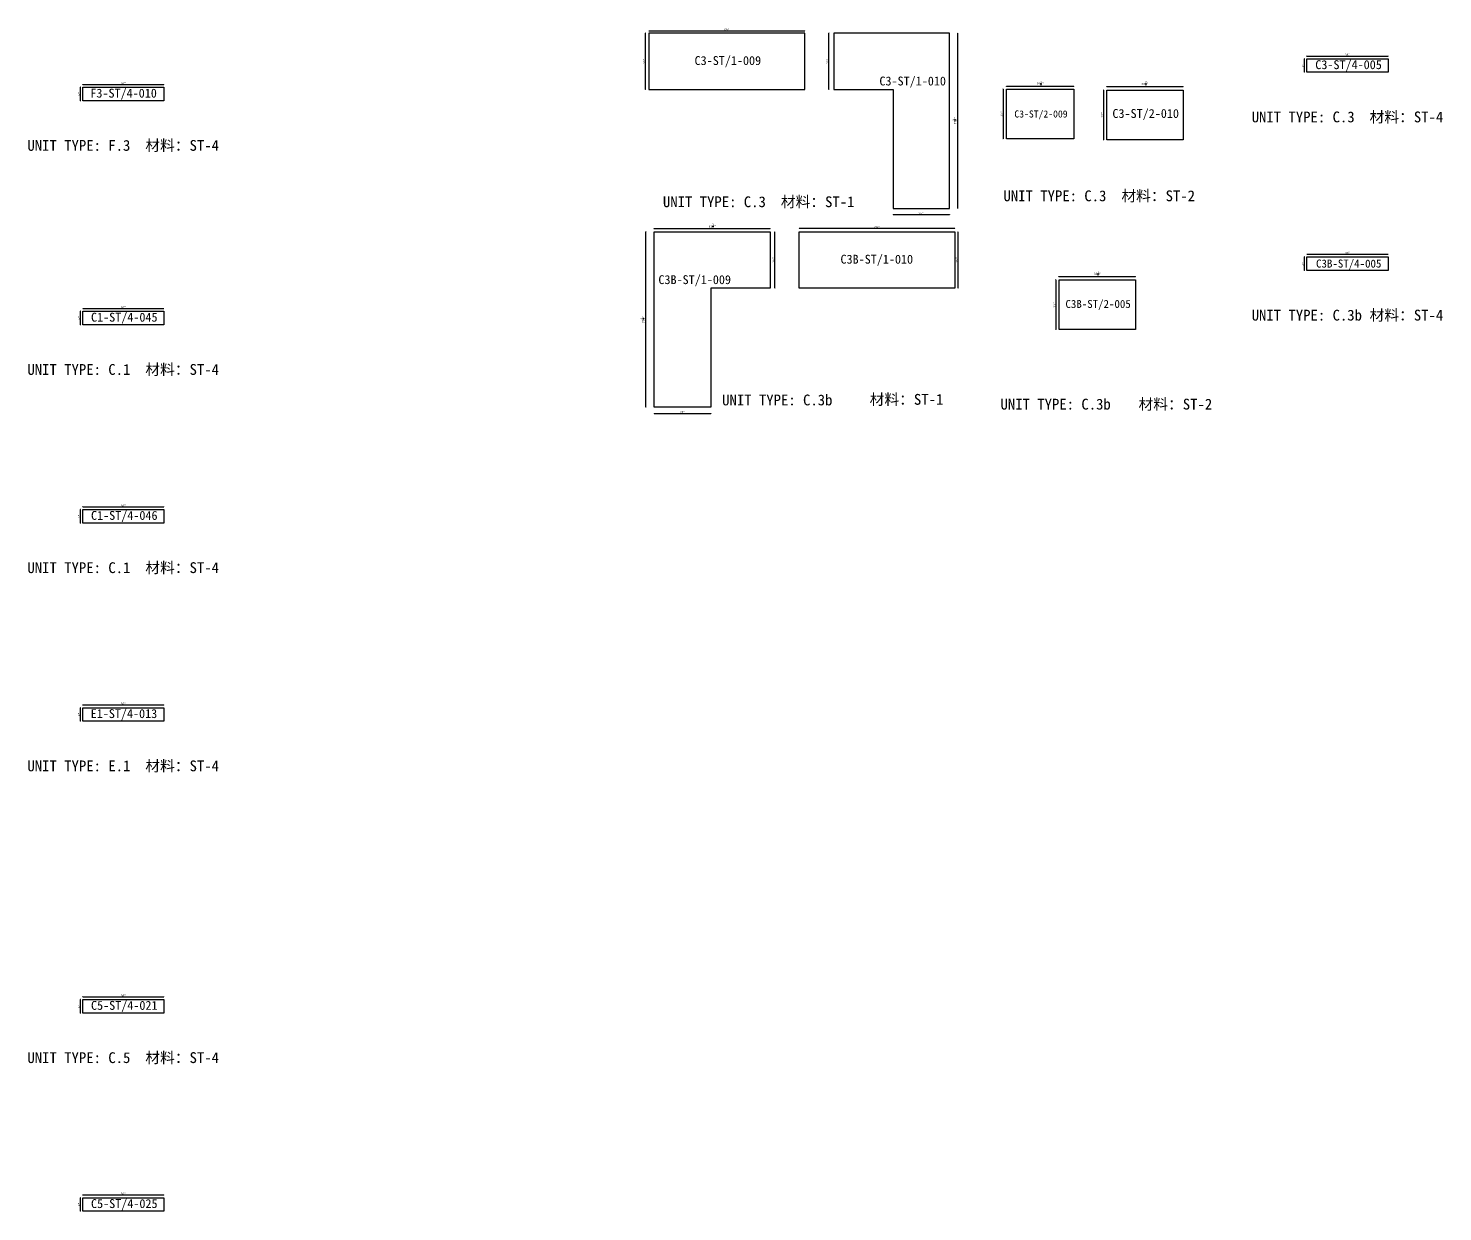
# Model space of a CAD drawing. Header units: millimetres. Extents: x -46962 to 137822, y -48342 to 2116.
# Drawn here: x -27617 to -11709, y -32927 to -19615 of the extents above; entities that cross this region are included whole.
import ezdxf
from ezdxf.enums import TextEntityAlignment as Align

# ---------------------------------------------------------------- set-up
doc = ezdxf.new("R2010")
doc.units = ezdxf.units.MM
doc.layers.add('COUNTERTOP_NUMBER', color=3, linetype='Continuous')
doc.layers.add('COUNTERTOPS', color=7, linetype='Continuous')
doc.styles.add('样式 1', font='')
doc.styles.get('样式 1').set_extended_font_data('NSimSun')
doc.dimstyles.new('副本 ISO-25', dxfattribs={"dimtxt": 25, "dimasz": 10, "dimexe": 1.5, "dimexo": 0.5, "dimtad": 1, "dimlfac": 0.03937, "dimlunit": 5, "dimtxsty": '样式 1', "dimblk": 'ARCHTICK', "dimcen": 2.5, "dimclrd": 256, "dimclrt": 1, "dimazin": 3, "dimtfac": 1, "dimtmove": 0, "dimatfit": 3, "dimfxlon": 1})

# ---------------------------------------------------------------- blocks, each defined once
blk = doc.blocks.new('_ArchTick')
at = {"color": 0, "linetype": 'ByBlock', "const_width": 0.15}
blk.add_lwpolyline([(-0.5, -0.5), (0.5, 0.5)], dxfattribs=at)
blk = doc.blocks.new('*D306')
at = {"color": 0, "lineweight": -2, "transparency": 16777216}
for p, q in [((-27005, -20248), (-27005, -20245)), ((-26091, -20248), (-26091, -20245))]:
    blk.add_line(p, q, dxfattribs=at)
at = {"lineweight": -2, "transparency": 16777216}
blk.add_line((-27005, -20247), (-26091, -20247), dxfattribs=at)
at = {"layer": 'Defpoints', "color": 0, "transparency": 16777216}
for p in [(-27005, -20278), (-26091, -20247), (-26091, -20278)]:
    blk.add_point(p, dxfattribs=at)
at = {"lineweight": -2, "transparency": 16777216, "xscale": 10, "yscale": 10, "zscale": 10, "rotation": 180}
blk.add_blockref('_ArchTick', (-27005, -20247), dxfattribs=at)
at = {"lineweight": -2, "transparency": 16777216, "xscale": 10, "yscale": 10, "zscale": 10}
blk.add_blockref('_ArchTick', (-26091, -20247), dxfattribs=at)
at = {"color": 1, "transparency": 16777216, "insert": (-26548, -20234), "char_height": 25, "attachment_point": 5, "style": '样式 1'}
blk.add_mtext('\\A1;36"', dxfattribs=at)
blk = doc.blocks.new('*D307')
at = {"color": 0, "lineweight": -2, "transparency": 16777216}
for p, q in [((-27030, -20278), (-27033, -20278)), ((-27030, -20430), (-27033, -20430))]:
    blk.add_line(p, q, dxfattribs=at)
at = {"lineweight": -2, "transparency": 16777216}
blk.add_line((-27031, -20430), (-27031, -20278), dxfattribs=at)
at = {"layer": 'Defpoints', "color": 0, "transparency": 16777216}
for p in [(-27031, -20278), (-27005, -20278), (-27005, -20430)]:
    blk.add_point(p, dxfattribs=at)
at = {"lineweight": -2, "transparency": 16777216, "xscale": 10, "yscale": 10, "zscale": 10}
for p, rotation in [((-27031, -20278), 90), ((-27031, -20430), 270)]:
    blk.add_blockref('_ArchTick', p, dxfattribs=dict(at, rotation=rotation))
at = {"color": 1, "transparency": 16777216, "insert": (-27044, -20354), "char_height": 25, "attachment_point": 5, "rotation": 90, "style": '样式 1'}
blk.add_mtext('\\A1;6"', dxfattribs=at)
blk = doc.blocks.new('*D316')
at = {"color": 0, "lineweight": -2, "transparency": 16777216}
for p, q in [((-27005, -22768), (-27005, -22766)), ((-26091, -22768), (-26091, -22766))]:
    blk.add_line(p, q, dxfattribs=at)
at = {"lineweight": -2, "transparency": 16777216}
blk.add_line((-27005, -22767), (-26091, -22767), dxfattribs=at)
at = {"layer": 'Defpoints', "color": 0, "transparency": 16777216}
for p in [(-27005, -22798), (-26091, -22767), (-26091, -22798)]:
    blk.add_point(p, dxfattribs=at)
at = {"lineweight": -2, "transparency": 16777216, "xscale": 10, "yscale": 10, "zscale": 10, "rotation": 180}
blk.add_blockref('_ArchTick', (-27005, -22767), dxfattribs=at)
at = {"lineweight": -2, "transparency": 16777216, "xscale": 10, "yscale": 10, "zscale": 10}
blk.add_blockref('_ArchTick', (-26091, -22767), dxfattribs=at)
at = {"color": 1, "transparency": 16777216, "insert": (-26548, -22754), "char_height": 25, "attachment_point": 5, "style": '样式 1'}
blk.add_mtext('\\A1;36"', dxfattribs=at)
blk = doc.blocks.new('*D317')
at = {"color": 0, "lineweight": -2, "transparency": 16777216}
for p, q in [((-27030, -22798), (-27033, -22798)), ((-27030, -22950), (-27033, -22950))]:
    blk.add_line(p, q, dxfattribs=at)
at = {"lineweight": -2, "transparency": 16777216}
blk.add_line((-27031, -22950), (-27031, -22798), dxfattribs=at)
at = {"layer": 'Defpoints', "color": 0, "transparency": 16777216}
for p in [(-27031, -22798), (-27005, -22798), (-27005, -22950)]:
    blk.add_point(p, dxfattribs=at)
at = {"lineweight": -2, "transparency": 16777216, "xscale": 10, "yscale": 10, "zscale": 10}
for p, rotation in [((-27031, -22798), 90), ((-27031, -22950), 270)]:
    blk.add_blockref('_ArchTick', p, dxfattribs=dict(at, rotation=rotation))
at = {"color": 1, "transparency": 16777216, "insert": (-27044, -22874), "char_height": 25, "attachment_point": 5, "rotation": 90, "style": '样式 1'}
blk.add_mtext('\\A1;6"', dxfattribs=at)
blk = doc.blocks.new('*D326')
at = {"color": 0, "lineweight": -2, "transparency": 16777216}
for p, q in [((-27005, -24998), (-27005, -24995)), ((-26091, -24998), (-26091, -24995))]:
    blk.add_line(p, q, dxfattribs=at)
at = {"lineweight": -2, "transparency": 16777216}
blk.add_line((-27005, -24997), (-26091, -24997), dxfattribs=at)
at = {"layer": 'Defpoints', "color": 0, "transparency": 16777216}
for p in [(-27005, -25028), (-26091, -24997), (-26091, -25028)]:
    blk.add_point(p, dxfattribs=at)
at = {"lineweight": -2, "transparency": 16777216, "xscale": 10, "yscale": 10, "zscale": 10, "rotation": 180}
blk.add_blockref('_ArchTick', (-27005, -24997), dxfattribs=at)
at = {"lineweight": -2, "transparency": 16777216, "xscale": 10, "yscale": 10, "zscale": 10}
blk.add_blockref('_ArchTick', (-26091, -24997), dxfattribs=at)
at = {"color": 1, "transparency": 16777216, "insert": (-26548, -24984), "char_height": 25, "attachment_point": 5, "style": '样式 1'}
blk.add_mtext('\\A1;36"', dxfattribs=at)
blk = doc.blocks.new('*D327')
at = {"color": 0, "lineweight": -2, "transparency": 16777216}
for p, q in [((-27030, -25028), (-27033, -25028)), ((-27030, -25180), (-27033, -25180))]:
    blk.add_line(p, q, dxfattribs=at)
at = {"lineweight": -2, "transparency": 16777216}
blk.add_line((-27031, -25180), (-27031, -25028), dxfattribs=at)
at = {"layer": 'Defpoints', "color": 0, "transparency": 16777216}
for p in [(-27031, -25028), (-27005, -25028), (-27005, -25180)]:
    blk.add_point(p, dxfattribs=at)
at = {"lineweight": -2, "transparency": 16777216, "xscale": 10, "yscale": 10, "zscale": 10}
for p, rotation in [((-27031, -25028), 90), ((-27031, -25180), 270)]:
    blk.add_blockref('_ArchTick', p, dxfattribs=dict(at, rotation=rotation))
at = {"color": 1, "transparency": 16777216, "insert": (-27044, -25104), "char_height": 25, "attachment_point": 5, "rotation": 90, "style": '样式 1'}
blk.add_mtext('\\A1;6"', dxfattribs=at)
blk = doc.blocks.new('*D336')
at = {"color": 0, "lineweight": -2, "transparency": 16777216}
for p, q in [((-27005, -27227), (-27005, -27225)), ((-26091, -27227), (-26091, -27225))]:
    blk.add_line(p, q, dxfattribs=at)
at = {"lineweight": -2, "transparency": 16777216}
blk.add_line((-27005, -27226), (-26091, -27226), dxfattribs=at)
at = {"layer": 'Defpoints', "color": 0, "transparency": 16777216}
for p in [(-27005, -27257), (-26091, -27226), (-26091, -27257)]:
    blk.add_point(p, dxfattribs=at)
at = {"lineweight": -2, "transparency": 16777216, "xscale": 10, "yscale": 10, "zscale": 10, "rotation": 180}
blk.add_blockref('_ArchTick', (-27005, -27226), dxfattribs=at)
at = {"lineweight": -2, "transparency": 16777216, "xscale": 10, "yscale": 10, "zscale": 10}
blk.add_blockref('_ArchTick', (-26091, -27226), dxfattribs=at)
at = {"color": 1, "transparency": 16777216, "insert": (-26548, -27213), "char_height": 25, "attachment_point": 5, "style": '样式 1'}
blk.add_mtext('\\A1;36"', dxfattribs=at)
blk = doc.blocks.new('*D337')
at = {"color": 0, "lineweight": -2, "transparency": 16777216}
for p, q in [((-27030, -27257), (-27033, -27257)), ((-27030, -27410), (-27033, -27410))]:
    blk.add_line(p, q, dxfattribs=at)
at = {"lineweight": -2, "transparency": 16777216}
blk.add_line((-27031, -27410), (-27031, -27257), dxfattribs=at)
at = {"layer": 'Defpoints', "color": 0, "transparency": 16777216}
for p in [(-27031, -27257), (-27005, -27257), (-27005, -27410)]:
    blk.add_point(p, dxfattribs=at)
at = {"lineweight": -2, "transparency": 16777216, "xscale": 10, "yscale": 10, "zscale": 10}
for p, rotation in [((-27031, -27257), 90), ((-27031, -27410), 270)]:
    blk.add_blockref('_ArchTick', p, dxfattribs=dict(at, rotation=rotation))
at = {"color": 1, "transparency": 16777216, "insert": (-27044, -27333), "char_height": 25, "attachment_point": 5, "rotation": 90, "style": '样式 1'}
blk.add_mtext('\\A1;6"', dxfattribs=at)
blk = doc.blocks.new('*D496')
at = {"color": 0, "lineweight": -2, "transparency": 16777216}
for p, q in [((-16615, -20268), (-16615, -20266)), ((-15859, -20268), (-15859, -20266))]:
    blk.add_line(p, q, dxfattribs=at)
at = {"lineweight": -2, "transparency": 16777216}
blk.add_line((-16615, -20267), (-15859, -20267), dxfattribs=at)
at = {"layer": 'Defpoints', "color": 0, "transparency": 16777216}
for p in [(-16615, -20300), (-15859, -20267), (-15859, -20300)]:
    blk.add_point(p, dxfattribs=at)
at = {"lineweight": -2, "transparency": 16777216, "xscale": 10, "yscale": 10, "zscale": 10, "rotation": 180}
blk.add_blockref('_ArchTick', (-16615, -20267), dxfattribs=at)
at = {"lineweight": -2, "transparency": 16777216, "xscale": 10, "yscale": 10, "zscale": 10}
blk.add_blockref('_ArchTick', (-15859, -20267), dxfattribs=at)
at = {"color": 1, "transparency": 16777216, "insert": (-16237, -20238), "char_height": 25, "attachment_point": 5, "style": '样式 1'}
blk.add_mtext('\\A1;29{\\H1x;\\S3/4;}"', dxfattribs=at)
blk = doc.blocks.new('*D497')
at = {"color": 0, "lineweight": -2, "transparency": 16777216}
for p, q in [((-16653, -20300), (-16656, -20300)), ((-16653, -20859), (-16656, -20859))]:
    blk.add_line(p, q, dxfattribs=at)
at = {"lineweight": -2, "transparency": 16777216}
blk.add_line((-16654, -20300), (-16654, -20859), dxfattribs=at)
at = {"layer": 'Defpoints', "color": 0, "transparency": 16777216}
for p in [(-16615, -20300), (-16654, -20859), (-16615, -20859)]:
    blk.add_point(p, dxfattribs=at)
at = {"lineweight": -2, "transparency": 16777216, "xscale": 10, "yscale": 10, "zscale": 10}
for p, rotation in [((-16654, -20300), 90), ((-16654, -20859), 270)]:
    blk.add_blockref('_ArchTick', p, dxfattribs=dict(at, rotation=rotation))
at = {"color": 1, "transparency": 16777216, "insert": (-16667, -20579), "char_height": 25, "attachment_point": 5, "rotation": 90, "style": '样式 1'}
blk.add_mtext('\\A1;22"', dxfattribs=at)
blk = doc.blocks.new('*D498')
at = {"color": 0, "lineweight": -2, "transparency": 16777216}
for p, q in [((-15487, -20272), (-15487, -20269)), ((-14627, -20272), (-14627, -20269))]:
    blk.add_line(p, q, dxfattribs=at)
at = {"lineweight": -2, "transparency": 16777216}
blk.add_line((-15487, -20271), (-14627, -20271), dxfattribs=at)
at = {"layer": 'Defpoints', "color": 0, "transparency": 16777216}
for p in [(-15487, -20310), (-14627, -20271), (-14627, -20310)]:
    blk.add_point(p, dxfattribs=at)
at = {"lineweight": -2, "transparency": 16777216, "xscale": 10, "yscale": 10, "zscale": 10, "rotation": 180}
blk.add_blockref('_ArchTick', (-15487, -20271), dxfattribs=at)
at = {"lineweight": -2, "transparency": 16777216, "xscale": 10, "yscale": 10, "zscale": 10}
blk.add_blockref('_ArchTick', (-14627, -20271), dxfattribs=at)
at = {"color": 1, "transparency": 16777216, "insert": (-15057, -20241), "char_height": 25, "attachment_point": 5, "style": '样式 1'}
blk.add_mtext('\\A1;33{\\H1x;\\S7/8;}"', dxfattribs=at)
blk = doc.blocks.new('*D499')
at = {"color": 0, "lineweight": -2, "transparency": 16777216}
for p, q in [((-15523, -20310), (-15526, -20310)), ((-15523, -20869), (-15526, -20869))]:
    blk.add_line(p, q, dxfattribs=at)
at = {"lineweight": -2, "transparency": 16777216}
blk.add_line((-15524, -20310), (-15524, -20869), dxfattribs=at)
at = {"layer": 'Defpoints', "color": 0, "transparency": 16777216}
for p in [(-15487, -20310), (-15524, -20869), (-15487, -20869)]:
    blk.add_point(p, dxfattribs=at)
at = {"lineweight": -2, "transparency": 16777216, "xscale": 10, "yscale": 10, "zscale": 10}
for p, rotation in [((-15524, -20310), 90), ((-15524, -20869), 270)]:
    blk.add_blockref('_ArchTick', p, dxfattribs=dict(at, rotation=rotation))
at = {"color": 1, "transparency": 16777216, "insert": (-15537, -20589), "char_height": 25, "attachment_point": 5, "rotation": 90, "style": '样式 1'}
blk.add_mtext('\\A1;22"', dxfattribs=at)
blk = doc.blocks.new('*D500')
at = {"color": 0, "lineweight": -2, "transparency": 16777216}
for p, q in [((-20673, -19669), (-20675, -19669)), ((-20673, -20304), (-20675, -20304))]:
    blk.add_line(p, q, dxfattribs=at)
at = {"lineweight": -2, "transparency": 16777216}
blk.add_line((-20674, -20304), (-20674, -19669), dxfattribs=at)
at = {"layer": 'Defpoints', "color": 0, "transparency": 16777216}
for p in [(-20674, -19669), (-20637, -19669), (-20637, -20304)]:
    blk.add_point(p, dxfattribs=at)
at = {"lineweight": -2, "transparency": 16777216, "xscale": 10, "yscale": 10, "zscale": 10}
for p, rotation in [((-20674, -19669), 90), ((-20674, -20304), 270)]:
    blk.add_blockref('_ArchTick', p, dxfattribs=dict(at, rotation=rotation))
at = {"color": 1, "transparency": 16777216, "insert": (-20687, -19986), "char_height": 25, "attachment_point": 5, "rotation": 90, "style": '样式 1'}
blk.add_mtext('\\A1;25"', dxfattribs=at)
blk = doc.blocks.new('*D501')
at = {"color": 0, "lineweight": -2, "transparency": 16777216}
for p, q in [((-18611, -19669), (-18613, -19669)), ((-18611, -20304), (-18613, -20304))]:
    blk.add_line(p, q, dxfattribs=at)
at = {"lineweight": -2, "transparency": 16777216}
blk.add_line((-18612, -20304), (-18612, -19669), dxfattribs=at)
at = {"layer": 'Defpoints', "color": 0, "transparency": 16777216}
for p in [(-18612, -19669), (-18558, -19669), (-18558, -20304)]:
    blk.add_point(p, dxfattribs=at)
at = {"lineweight": -2, "transparency": 16777216, "xscale": 10, "yscale": 10, "zscale": 10}
for p, rotation in [((-18612, -19669), 90), ((-18612, -20304), 270)]:
    blk.add_blockref('_ArchTick', p, dxfattribs=dict(at, rotation=rotation))
at = {"color": 1, "transparency": 16777216, "insert": (-18625, -19986), "char_height": 25, "attachment_point": 5, "rotation": 90, "style": '样式 1'}
blk.add_mtext('\\A1;25"', dxfattribs=at)
blk = doc.blocks.new('*D502')
at = {"color": 0, "lineweight": -2, "transparency": 16777216}
for p, q in [((-17891, -21711), (-17891, -21713)), ((-17256, -21711), (-17256, -21713))]:
    blk.add_line(p, q, dxfattribs=at)
at = {"lineweight": -2, "transparency": 16777216}
blk.add_line((-17256, -21712), (-17891, -21712), dxfattribs=at)
at = {"layer": 'Defpoints', "color": 0, "transparency": 16777216}
for p in [(-17891, -21643), (-17891, -21712), (-17256, -21643)]:
    blk.add_point(p, dxfattribs=at)
at = {"lineweight": -2, "transparency": 16777216, "xscale": 10, "yscale": 10, "zscale": 10, "rotation": 180}
blk.add_blockref('_ArchTick', (-17891, -21712), dxfattribs=at)
at = {"lineweight": -2, "transparency": 16777216, "xscale": 10, "yscale": 10, "zscale": 10}
blk.add_blockref('_ArchTick', (-17256, -21712), dxfattribs=at)
at = {"color": 1, "transparency": 16777216, "insert": (-17574, -21699), "char_height": 25, "attachment_point": 5, "style": '样式 1'}
blk.add_mtext('\\A1;25"', dxfattribs=at)
blk = doc.blocks.new('*D503')
at = {"color": 0, "lineweight": -2, "transparency": 16777216}
for p, q in [((-17164, -19669), (-17162, -19669)), ((-17164, -21643), (-17162, -21643))]:
    blk.add_line(p, q, dxfattribs=at)
at = {"lineweight": -2, "transparency": 16777216}
blk.add_line((-17163, -21643), (-17163, -19669), dxfattribs=at)
at = {"layer": 'Defpoints', "color": 0, "transparency": 16777216}
for p in [(-17256, -19669), (-17163, -19669), (-17256, -21643)]:
    blk.add_point(p, dxfattribs=at)
at = {"lineweight": -2, "transparency": 16777216, "xscale": 10, "yscale": 10, "zscale": 10}
for p, rotation in [((-17163, -19669), 90), ((-17163, -21643), 270)]:
    blk.add_blockref('_ArchTick', p, dxfattribs=dict(at, rotation=rotation))
at = {"color": 1, "transparency": 16777216, "insert": (-17192, -20656), "char_height": 25, "attachment_point": 5, "rotation": 90, "style": '样式 1'}
blk.add_mtext('\\A1;77{\\H1x;\\S3/4;}"', dxfattribs=at)
blk = doc.blocks.new('*D504')
at = {"color": 0, "lineweight": -2, "transparency": 16777216}
for p, q in [((-17160, -21903), (-17157, -21903)), ((-17160, -22538), (-17157, -22538))]:
    blk.add_line(p, q, dxfattribs=at)
at = {"lineweight": -2, "transparency": 16777216}
blk.add_line((-17159, -22538), (-17159, -21903), dxfattribs=at)
at = {"layer": 'Defpoints', "color": 0, "transparency": 16777216}
for p in [(-17196, -21903), (-17159, -21903), (-17196, -22538)]:
    blk.add_point(p, dxfattribs=at)
at = {"lineweight": -2, "transparency": 16777216, "xscale": 10, "yscale": 10, "zscale": 10}
for p, rotation in [((-17159, -21903), 90), ((-17159, -22538), 270)]:
    blk.add_blockref('_ArchTick', p, dxfattribs=dict(at, rotation=rotation))
at = {"color": 1, "transparency": 16777216, "insert": (-17172, -22221), "char_height": 25, "attachment_point": 5, "rotation": 90, "style": '样式 1'}
blk.add_mtext('\\A1;25"', dxfattribs=at)
blk = doc.blocks.new('*D505')
at = {"color": 0, "lineweight": -2, "transparency": 16777216}
for p, q in [((-18948, -21868), (-18948, -21865)), ((-17196, -21868), (-17196, -21865))]:
    blk.add_line(p, q, dxfattribs=at)
at = {"lineweight": -2, "transparency": 16777216}
blk.add_line((-17196, -21867), (-18948, -21867), dxfattribs=at)
at = {"layer": 'Defpoints', "color": 0, "transparency": 16777216}
for p in [(-18948, -21867), (-18948, -21903), (-17196, -21903)]:
    blk.add_point(p, dxfattribs=at)
at = {"lineweight": -2, "transparency": 16777216, "xscale": 10, "yscale": 10, "zscale": 10, "rotation": 180}
blk.add_blockref('_ArchTick', (-18948, -21867), dxfattribs=at)
at = {"lineweight": -2, "transparency": 16777216, "xscale": 10, "yscale": 10, "zscale": 10}
blk.add_blockref('_ArchTick', (-17196, -21867), dxfattribs=at)
at = {"color": 1, "transparency": 16777216, "insert": (-18072, -21854), "char_height": 25, "attachment_point": 5, "style": '样式 1'}
blk.add_mtext('\\A1;69"', dxfattribs=at)
blk = doc.blocks.new('*D506')
at = {"color": 0, "lineweight": -2, "transparency": 16777216}
for p, q in [((-20577, -21871), (-20577, -21868)), ((-19275, -21871), (-19275, -21868))]:
    blk.add_line(p, q, dxfattribs=at)
at = {"lineweight": -2, "transparency": 16777216}
blk.add_line((-19275, -21870), (-20577, -21870), dxfattribs=at)
at = {"layer": 'Defpoints', "color": 0, "transparency": 16777216}
for p in [(-20577, -21870), (-20577, -21903), (-19275, -21903)]:
    blk.add_point(p, dxfattribs=at)
at = {"lineweight": -2, "transparency": 16777216, "xscale": 10, "yscale": 10, "zscale": 10, "rotation": 180}
blk.add_blockref('_ArchTick', (-20577, -21870), dxfattribs=at)
at = {"lineweight": -2, "transparency": 16777216, "xscale": 10, "yscale": 10, "zscale": 10}
blk.add_blockref('_ArchTick', (-19275, -21870), dxfattribs=at)
at = {"color": 1, "transparency": 16777216, "insert": (-19926, -21841), "char_height": 25, "attachment_point": 5, "style": '样式 1'}
blk.add_mtext('\\A1;51{\\H1x;\\S1/4;}"', dxfattribs=at)
blk = doc.blocks.new('*D507')
at = {"color": 0, "lineweight": -2, "transparency": 16777216}
for p, q in [((-19222, -21903), (-19220, -21903)), ((-19222, -22538), (-19220, -22538))]:
    blk.add_line(p, q, dxfattribs=at)
at = {"lineweight": -2, "transparency": 16777216}
blk.add_line((-19221, -22538), (-19221, -21903), dxfattribs=at)
at = {"layer": 'Defpoints', "color": 0, "transparency": 16777216}
for p in [(-19275, -21903), (-19221, -21903), (-19275, -22538)]:
    blk.add_point(p, dxfattribs=at)
at = {"lineweight": -2, "transparency": 16777216, "xscale": 10, "yscale": 10, "zscale": 10}
for p, rotation in [((-19221, -21903), 90), ((-19221, -22538), 270)]:
    blk.add_blockref('_ArchTick', p, dxfattribs=dict(at, rotation=rotation))
at = {"color": 1, "transparency": 16777216, "insert": (-19234, -22221), "char_height": 25, "attachment_point": 5, "rotation": 90, "style": '样式 1'}
blk.add_mtext('\\A1;25"', dxfattribs=at)
blk = doc.blocks.new('*D508')
at = {"color": 0, "lineweight": -2, "transparency": 16777216}
for p, q in [((-20577, -23945), (-20577, -23948)), ((-19942, -23945), (-19942, -23948))]:
    blk.add_line(p, q, dxfattribs=at)
at = {"lineweight": -2, "transparency": 16777216}
blk.add_line((-20577, -23946), (-19942, -23946), dxfattribs=at)
at = {"layer": 'Defpoints', "color": 0, "transparency": 16777216}
for p in [(-20577, -23878), (-19942, -23878), (-19942, -23946)]:
    blk.add_point(p, dxfattribs=at)
at = {"lineweight": -2, "transparency": 16777216, "xscale": 10, "yscale": 10, "zscale": 10, "rotation": 180}
blk.add_blockref('_ArchTick', (-20577, -23946), dxfattribs=at)
at = {"lineweight": -2, "transparency": 16777216, "xscale": 10, "yscale": 10, "zscale": 10}
blk.add_blockref('_ArchTick', (-19942, -23946), dxfattribs=at)
at = {"color": 1, "transparency": 16777216, "insert": (-20259, -23933), "char_height": 25, "attachment_point": 5, "style": '样式 1'}
blk.add_mtext('\\A1;25"', dxfattribs=at)
blk = doc.blocks.new('*D509')
at = {"color": 0, "lineweight": -2, "transparency": 16777216}
for p, q in [((-20669, -21903), (-20671, -21903)), ((-20669, -23878), (-20671, -23878))]:
    blk.add_line(p, q, dxfattribs=at)
at = {"lineweight": -2, "transparency": 16777216}
blk.add_line((-20670, -23878), (-20670, -21903), dxfattribs=at)
at = {"layer": 'Defpoints', "color": 0, "transparency": 16777216}
for p in [(-20670, -21903), (-20577, -21903), (-20577, -23878)]:
    blk.add_point(p, dxfattribs=at)
at = {"lineweight": -2, "transparency": 16777216, "xscale": 10, "yscale": 10, "zscale": 10}
for p, rotation in [((-20670, -21903), 90), ((-20670, -23878), 270)]:
    blk.add_blockref('_ArchTick', p, dxfattribs=dict(at, rotation=rotation))
at = {"color": 1, "transparency": 16777216, "insert": (-20699, -22891), "char_height": 25, "attachment_point": 5, "rotation": 90, "style": '样式 1'}
blk.add_mtext('\\A1;77{\\H1x;\\S3/4;}"', dxfattribs=at)
blk = doc.blocks.new('*D510')
at = {"color": 0, "lineweight": -2, "transparency": 16777216}
for p, q in [((-16025, -22406), (-16025, -22404)), ((-15164, -22406), (-15164, -22404))]:
    blk.add_line(p, q, dxfattribs=at)
at = {"lineweight": -2, "transparency": 16777216}
blk.add_line((-16025, -22405), (-15164, -22405), dxfattribs=at)
at = {"layer": 'Defpoints', "color": 0, "transparency": 16777216}
for p in [(-15164, -22405), (-16025, -22445), (-15164, -22445)]:
    blk.add_point(p, dxfattribs=at)
at = {"lineweight": -2, "transparency": 16777216, "xscale": 10, "yscale": 10, "zscale": 10, "rotation": 180}
blk.add_blockref('_ArchTick', (-16025, -22405), dxfattribs=at)
at = {"lineweight": -2, "transparency": 16777216, "xscale": 10, "yscale": 10, "zscale": 10}
blk.add_blockref('_ArchTick', (-15164, -22405), dxfattribs=at)
at = {"color": 1, "transparency": 16777216, "insert": (-15594, -22376), "char_height": 25, "attachment_point": 5, "style": '样式 1'}
blk.add_mtext('\\A1;33{\\H1x;\\S7/8;}"', dxfattribs=at)
blk = doc.blocks.new('*D511')
at = {"color": 0, "lineweight": -2, "transparency": 16777216}
for p, q in [((-16060, -22445), (-16063, -22445)), ((-16060, -23003), (-16063, -23003))]:
    blk.add_line(p, q, dxfattribs=at)
at = {"lineweight": -2, "transparency": 16777216}
blk.add_line((-16061, -22445), (-16061, -23003), dxfattribs=at)
at = {"layer": 'Defpoints', "color": 0, "transparency": 16777216}
for p in [(-16025, -22445), (-16061, -23003), (-16025, -23003)]:
    blk.add_point(p, dxfattribs=at)
at = {"lineweight": -2, "transparency": 16777216, "xscale": 10, "yscale": 10, "zscale": 10}
for p, rotation in [((-16061, -22445), 90), ((-16061, -23003), 270)]:
    blk.add_blockref('_ArchTick', p, dxfattribs=dict(at, rotation=rotation))
at = {"color": 1, "transparency": 16777216, "insert": (-16074, -22724), "char_height": 25, "attachment_point": 5, "rotation": 90, "style": '样式 1'}
blk.add_mtext('\\A1;22"', dxfattribs=at)
blk = doc.blocks.new('*D512')
at = {"color": 0, "lineweight": -2, "transparency": 16777216}
for p, q in [((-13236, -19928), (-13236, -19925)), ((-12321, -19928), (-12321, -19925))]:
    blk.add_line(p, q, dxfattribs=at)
at = {"lineweight": -2, "transparency": 16777216}
blk.add_line((-13236, -19927), (-12321, -19927), dxfattribs=at)
at = {"layer": 'Defpoints', "color": 0, "transparency": 16777216}
for p in [(-13236, -19957), (-12321, -19927), (-12321, -19957)]:
    blk.add_point(p, dxfattribs=at)
at = {"lineweight": -2, "transparency": 16777216, "xscale": 10, "yscale": 10, "zscale": 10, "rotation": 180}
blk.add_blockref('_ArchTick', (-13236, -19927), dxfattribs=at)
at = {"lineweight": -2, "transparency": 16777216, "xscale": 10, "yscale": 10, "zscale": 10}
blk.add_blockref('_ArchTick', (-12321, -19927), dxfattribs=at)
at = {"color": 1, "transparency": 16777216, "insert": (-12779, -19913), "char_height": 25, "attachment_point": 5, "style": '样式 1'}
blk.add_mtext('\\A1;36"', dxfattribs=at)
blk = doc.blocks.new('*D513')
at = {"color": 0, "lineweight": -2, "transparency": 16777216}
for p, q in [((-13261, -19957), (-13263, -19957)), ((-13261, -20110), (-13263, -20110))]:
    blk.add_line(p, q, dxfattribs=at)
at = {"lineweight": -2, "transparency": 16777216}
blk.add_line((-13262, -20110), (-13262, -19957), dxfattribs=at)
at = {"layer": 'Defpoints', "color": 0, "transparency": 16777216}
for p in [(-13262, -19957), (-13236, -19957), (-13236, -20110)]:
    blk.add_point(p, dxfattribs=at)
at = {"lineweight": -2, "transparency": 16777216, "xscale": 10, "yscale": 10, "zscale": 10}
for p, rotation in [((-13262, -19957), 90), ((-13262, -20110), 270)]:
    blk.add_blockref('_ArchTick', p, dxfattribs=dict(at, rotation=rotation))
at = {"color": 1, "transparency": 16777216, "insert": (-13275, -20034), "char_height": 25, "attachment_point": 5, "rotation": 90, "style": '样式 1'}
blk.add_mtext('\\A1;6"', dxfattribs=at)
blk = doc.blocks.new('*D514')
at = {"color": 0, "lineweight": -2, "transparency": 16777216}
for p, q in [((-13236, -22157), (-13236, -22155)), ((-12321, -22157), (-12321, -22155))]:
    blk.add_line(p, q, dxfattribs=at)
at = {"lineweight": -2, "transparency": 16777216}
blk.add_line((-13236, -22156), (-12321, -22156), dxfattribs=at)
at = {"layer": 'Defpoints', "color": 0, "transparency": 16777216}
for p in [(-13236, -22187), (-12321, -22156), (-12321, -22187)]:
    blk.add_point(p, dxfattribs=at)
at = {"lineweight": -2, "transparency": 16777216, "xscale": 10, "yscale": 10, "zscale": 10, "rotation": 180}
blk.add_blockref('_ArchTick', (-13236, -22156), dxfattribs=at)
at = {"lineweight": -2, "transparency": 16777216, "xscale": 10, "yscale": 10, "zscale": 10}
blk.add_blockref('_ArchTick', (-12321, -22156), dxfattribs=at)
at = {"color": 1, "transparency": 16777216, "insert": (-12779, -22143), "char_height": 25, "attachment_point": 5, "style": '样式 1'}
blk.add_mtext('\\A1;36"', dxfattribs=at)
blk = doc.blocks.new('*D515')
at = {"color": 0, "lineweight": -2, "transparency": 16777216}
for p, q in [((-13261, -22187), (-13263, -22187)), ((-13261, -22339), (-13263, -22339))]:
    blk.add_line(p, q, dxfattribs=at)
at = {"lineweight": -2, "transparency": 16777216}
blk.add_line((-13262, -22339), (-13262, -22187), dxfattribs=at)
at = {"layer": 'Defpoints', "color": 0, "transparency": 16777216}
for p in [(-13262, -22187), (-13236, -22187), (-13236, -22339)]:
    blk.add_point(p, dxfattribs=at)
at = {"lineweight": -2, "transparency": 16777216, "xscale": 10, "yscale": 10, "zscale": 10}
for p, rotation in [((-13262, -22187), 90), ((-13262, -22339), 270)]:
    blk.add_blockref('_ArchTick', p, dxfattribs=dict(at, rotation=rotation))
at = {"color": 1, "transparency": 16777216, "insert": (-13275, -22263), "char_height": 25, "attachment_point": 5, "rotation": 90, "style": '样式 1'}
blk.add_mtext('\\A1;6"', dxfattribs=at)
blk = doc.blocks.new('*D516')
at = {"color": 0, "lineweight": -2, "transparency": 16777216}
for p, q in [((-20637, -19645), (-20637, -19643)), ((-18884, -19645), (-18884, -19643))]:
    blk.add_line(p, q, dxfattribs=at)
at = {"lineweight": -2, "transparency": 16777216}
blk.add_line((-20637, -19644), (-18884, -19644), dxfattribs=at)
at = {"layer": 'Defpoints', "color": 0, "transparency": 16777216}
for p in [(-20637, -19669), (-18884, -19644), (-18884, -19669)]:
    blk.add_point(p, dxfattribs=at)
at = {"lineweight": -2, "transparency": 16777216, "xscale": 10, "yscale": 10, "zscale": 10, "rotation": 180}
blk.add_blockref('_ArchTick', (-20637, -19644), dxfattribs=at)
at = {"lineweight": -2, "transparency": 16777216, "xscale": 10, "yscale": 10, "zscale": 10}
blk.add_blockref('_ArchTick', (-18884, -19644), dxfattribs=at)
at = {"color": 1, "transparency": 16777216, "insert": (-19761, -19631), "char_height": 25, "attachment_point": 5, "style": '样式 1'}
blk.add_mtext('\\A1;69"', dxfattribs=at)
blk = doc.blocks.new('*D2164')
at = {"color": 0, "lineweight": -2, "transparency": 16777216}
for p, q in [((-27005, -30509), (-27005, -30507)), ((-26091, -30509), (-26091, -30507))]:
    blk.add_line(p, q, dxfattribs=at)
at = {"lineweight": -2, "transparency": 16777216}
blk.add_line((-27005, -30508), (-26091, -30508), dxfattribs=at)
at = {"layer": 'Defpoints', "color": 0, "transparency": 16777216}
for p in [(-27005, -30539), (-26091, -30508), (-26091, -30539)]:
    blk.add_point(p, dxfattribs=at)
at = {"lineweight": -2, "transparency": 16777216, "xscale": 10, "yscale": 10, "zscale": 10, "rotation": 180}
blk.add_blockref('_ArchTick', (-27005, -30508), dxfattribs=at)
at = {"lineweight": -2, "transparency": 16777216, "xscale": 10, "yscale": 10, "zscale": 10}
blk.add_blockref('_ArchTick', (-26091, -30508), dxfattribs=at)
at = {"color": 1, "transparency": 16777216, "insert": (-26548, -30495), "char_height": 25, "attachment_point": 5, "style": '样式 1'}
blk.add_mtext('\\A1;36"', dxfattribs=at)
blk = doc.blocks.new('*D2165')
at = {"color": 0, "lineweight": -2, "transparency": 16777216}
for p, q in [((-27030, -30539), (-27033, -30539)), ((-27030, -30692), (-27033, -30692))]:
    blk.add_line(p, q, dxfattribs=at)
at = {"lineweight": -2, "transparency": 16777216}
blk.add_line((-27031, -30692), (-27031, -30539), dxfattribs=at)
at = {"layer": 'Defpoints', "color": 0, "transparency": 16777216}
for p in [(-27031, -30539), (-27005, -30539), (-27005, -30692)]:
    blk.add_point(p, dxfattribs=at)
at = {"lineweight": -2, "transparency": 16777216, "xscale": 10, "yscale": 10, "zscale": 10}
for p, rotation in [((-27031, -30539), 90), ((-27031, -30692), 270)]:
    blk.add_blockref('_ArchTick', p, dxfattribs=dict(at, rotation=rotation))
at = {"color": 1, "transparency": 16777216, "insert": (-27044, -30615), "char_height": 25, "attachment_point": 5, "rotation": 90, "style": '样式 1'}
blk.add_mtext('\\A1;6"', dxfattribs=at)
blk = doc.blocks.new('*D2174')
at = {"color": 0, "lineweight": -2, "transparency": 16777216}
for p, q in [((-27005, -32739), (-27005, -32736)), ((-26091, -32739), (-26091, -32736))]:
    blk.add_line(p, q, dxfattribs=at)
at = {"lineweight": -2, "transparency": 16777216}
blk.add_line((-27005, -32738), (-26091, -32738), dxfattribs=at)
at = {"layer": 'Defpoints', "color": 0, "transparency": 16777216}
for p in [(-27005, -32769), (-26091, -32738), (-26091, -32769)]:
    blk.add_point(p, dxfattribs=at)
at = {"lineweight": -2, "transparency": 16777216, "xscale": 10, "yscale": 10, "zscale": 10, "rotation": 180}
blk.add_blockref('_ArchTick', (-27005, -32738), dxfattribs=at)
at = {"lineweight": -2, "transparency": 16777216, "xscale": 10, "yscale": 10, "zscale": 10}
blk.add_blockref('_ArchTick', (-26091, -32738), dxfattribs=at)
at = {"color": 1, "transparency": 16777216, "insert": (-26548, -32725), "char_height": 25, "attachment_point": 5, "style": '样式 1'}
blk.add_mtext('\\A1;36"', dxfattribs=at)
blk = doc.blocks.new('*D2175')
at = {"color": 0, "lineweight": -2, "transparency": 16777216}
for p, q in [((-27030, -32769), (-27033, -32769)), ((-27030, -32921), (-27033, -32921))]:
    blk.add_line(p, q, dxfattribs=at)
at = {"lineweight": -2, "transparency": 16777216}
blk.add_line((-27031, -32921), (-27031, -32769), dxfattribs=at)
at = {"layer": 'Defpoints', "color": 0, "transparency": 16777216}
for p in [(-27031, -32769), (-27005, -32769), (-27005, -32921)]:
    blk.add_point(p, dxfattribs=at)
at = {"lineweight": -2, "transparency": 16777216, "xscale": 10, "yscale": 10, "zscale": 10}
for p, rotation in [((-27031, -32769), 90), ((-27031, -32921), 270)]:
    blk.add_blockref('_ArchTick', p, dxfattribs=dict(at, rotation=rotation))
at = {"color": 1, "transparency": 16777216, "insert": (-27044, -32845), "char_height": 25, "attachment_point": 5, "rotation": 90, "style": '样式 1'}
blk.add_mtext('\\A1;6"', dxfattribs=at)

msp = doc.modelspace()

# ---------------------------------------------------------------- linework, layer by layer
at = {"layer": 'COUNTERTOPS'}
for points in [[(-20637.032, -20303.589), (-18884.432, -20303.589), (-18884.432, -19668.589), (-20637.032, -19668.589)], [(-17256.387, -19668.589), (-18558.137, -19668.589), (-18558.137, -20303.589), (-17891.387, -20303.589), (-17891.387, -21643.439), (-17256.387, -21643.439)], [(-13235.708, -19957.399), (-12321.308, -19957.399), (-12321.308, -20109.799), (-13235.708, -20109.799)], [(-27005.466, -20277.557), (-26091.066, -20277.557), (-26091.066, -20429.957), (-27005.466, -20429.957)], [(-16615.044, -20299.782), (-15859.394, -20299.782), (-15859.394, -20858.582), (-16615.044, -20858.582)], [(-15487.459, -20310.015), (-14627.034, -20310.015), (-14627.034, -20868.815), (-15487.459, -20868.815)], [(-20576.543, -21903.105), (-19274.793, -21903.105), (-19274.793, -22538.105), (-19941.543, -22538.105), (-19941.543, -23877.955), (-20576.543, -23877.955)], [(-17195.898, -22538.105), (-18948.498, -22538.105), (-18948.498, -21903.105), (-17195.898, -21903.105)], [(-13235.708, -22186.966), (-12321.308, -22186.966), (-12321.308, -22339.366), (-13235.708, -22339.366)], [(-16024.503, -22444.647), (-15164.078, -22444.647), (-15164.078, -23003.447), (-16024.503, -23003.447)], [(-27005.466, -22797.975), (-26091.066, -22797.975), (-26091.066, -22950.375), (-27005.466, -22950.375)], [(-27005.466, -25027.543), (-26091.066, -25027.543), (-26091.066, -25179.943), (-27005.466, -25179.943)], [(-27005.466, -27257.11), (-26091.066, -27257.11), (-26091.066, -27409.51), (-27005.466, -27409.51)], [(-27005.466, -30539.166), (-26091.066, -30539.166), (-26091.066, -30691.566), (-27005.466, -30691.566)], [(-27005.466, -32768.733), (-26091.066, -32768.733), (-26091.066, -32921.133), (-27005.466, -32921.133)]]:
    msp.add_lwpolyline(points, close=True, dxfattribs=at)

# ---------------------------------------------------------------- texts
at = {"style": '样式 1'}
for s, p in [('UNIT TYPE: C.3', (-13857.399, -20672.556)), ('材料：ST-4', (-12531.118, -20672.556)), ('UNIT TYPE: F.3', (-27627.157, -20992.714)), ('材料：ST-4', (-26300.876, -20992.714)), ('UNIT TYPE: C.3', (-16649.274, -21559.735)), ('材料：ST-2', (-15322.993, -21559.735)), ('UNIT TYPE: C.3', (-20479.36, -21626.688)), ('材料：ST-1', (-19153.079, -21626.688)), ('UNIT TYPE: C.3b', (-13857.399, -22902.123)), ('材料：ST-4', (-12531.118, -22902.123)), ('材料：ST-4', (-26300.876, -23513.132)), ('UNIT TYPE: C.1', (-27627.157, -23513.132)), ('UNIT TYPE: C.3b', (-19813.349, -23856.255)), ('材料：ST-1', (-18154.062, -23849.6)), ('UNIT TYPE: C.3b', (-16682.574, -23903.228)), ('材料：ST-2', (-15129.85, -23903.228)), ('材料：ST-4', (-26300.876, -25742.7)), ('UNIT TYPE: C.1', (-27627.157, -25742.7)), ('材料：ST-4', (-26300.876, -27972.267)), ('UNIT TYPE: E.1', (-27627.157, -27972.267)), ('UNIT TYPE: C.5', (-27627.157, -31254.323)), ('材料：ST-4', (-26300.876, -31254.323))]:
    msp.add_text(s, height=121.5865, dxfattribs=at).set_placement(p)
at = {"layer": 'COUNTERTOP_NUMBER', "color": 3, "style": '样式 1'}
for s, height, p in [('C3-ST/1-009', 100, (-19749.168, -19977.758)), ('C3-ST/4-005', 100, (-12767.845, -20023.968)), ('C3-ST/1-010', 100, (-17670.273, -20207.608)), ('F3-ST/4-010', 100, (-26545.379, -20344.126)), ('C3-ST/2-010', 100, (-15049.595, -20572.984)), ('C3-ST/2-009', 80, (-16227.154, -20578.317)), ('C3B-ST/1-010', 100, (-18074.045, -22212.274)), ('C3B-ST/4-005', 90, (-12765.9, -22261.319)), ('C3B-ST/1-009', 100, (-20122.09, -22442.124)), ('C3B-ST/2-005', 90, (-15584.695, -22715.399)), ('C1-ST/4-045', 100, (-26537.603, -22864.545)), ('C1-ST/4-046', 100, (-26537.603, -25094.112)), ('E1-ST/4-013', 100, (-26541.457, -27323.679)), ('C5-ST/4-021', 100, (-26537.603, -30605.735)), ('C5-ST/4-025', 100, (-26537.603, -32835.302))]:
    msp.add_text(s, height=height, dxfattribs=at).set_placement(p, align=Align.MIDDLE_CENTER)

# ---------------------------------------------------------------- dimensions: what is measured, and where the dimension line sits
for base, p1, p2, angle, picture, middle in [((-20673.971, -19668.589), (-20637.032, -20303.589), (-20637.032, -19668.589), 90, '*D500', (-20687.096, -19986.089)), ((-18611.582, -19668.589), (-18558.137, -20303.589), (-18558.137, -19668.589), 90, '*D501', (-18624.707, -19986.089)), ((-17163.164, -19668.589), (-17256.387, -21643.439), (-17256.387, -19668.589), 90, '*D503', (-17192.258, -20656.014)), ((-13261.543, -19957.399), (-13235.708, -20109.799), (-13235.708, -19957.399), 90, '*D513', (-13274.668, -20033.599)), ((-27031.301, -20277.557), (-27005.466, -20429.957), (-27005.466, -20277.557), 90, '*D307', (-27044.426, -20353.757)), ((-16654.371, -20858.582), (-16615.044, -20299.782), (-16615.044, -20858.582), 90, '*D497', (-16667.496, -20579.182)), ((-15524.105, -20868.815), (-15487.459, -20310.015), (-15487.459, -20868.815), 90, '*D499', (-15537.23, -20589.415)), ((-20669.765, -21903.105), (-20576.543, -23877.955), (-20576.543, -21903.105), 90, '*D509', (-20698.858, -22890.53)), ((-20576.543, -21869.972), (-19274.793, -21903.105), (-20576.543, -21903.105), 180, '*D506', (-19925.668, -21840.949)), ((-19221.347, -21903.105), (-19274.793, -22538.105), (-19274.793, -21903.105), 90, '*D507', (-19234.472, -22220.605)), ((-18948.498, -21866.775), (-17195.898, -21903.105), (-18948.498, -21903.105), 180, '*D505', (-18072.198, -21853.65)), ((-17158.958, -21903.105), (-17195.898, -22538.105), (-17195.898, -21903.105), 90, '*D504', (-17172.083, -22220.605)), ((-13261.543, -22186.966), (-13235.708, -22339.366), (-13235.708, -22186.966), 90, '*D515', (-13274.668, -22263.166)), ((-16061.149, -23003.447), (-16024.503, -22444.647), (-16024.503, -23003.447), 90, '*D511', (-16074.274, -22724.047)), ((-27031.301, -22797.975), (-27005.466, -22950.375), (-27005.466, -22797.975), 90, '*D317', (-27044.426, -22874.175)), ((-19941.543, -23946.371), (-20576.543, -23877.955), (-19941.543, -23877.955), 180, '*D508', (-20259.043, -23933.246)), ((-27031.301, -25027.543), (-27005.466, -25179.943), (-27005.466, -25027.543), 90, '*D327', (-27044.426, -25103.743)), ((-27031.301, -27257.11), (-27005.466, -27409.51), (-27005.466, -27257.11), 90, '*D337', (-27044.426, -27333.31)), ((-27031.301, -30539.166), (-27005.466, -30691.566), (-27005.466, -30539.166), 90, '*D2165', (-27044.426, -30615.366)), ((-27031.301, -32768.733), (-27005.466, -32921.133), (-27005.466, -32768.733), 90, '*D2175', (-27044.426, -32844.933))]:
    dim = msp.add_linear_dim(base=base, p1=p1, p2=p2, angle=angle, dimstyle='副本 ISO-25')
    dim.commit()
    dim.dimension.update_dxf_attribs({"geometry": picture, "text_midpoint": middle})
for base, p1, p2, picture, middle in [((-18884.432, -19644.051), (-20637.032, -19668.589), (-18884.432, -19668.589), '*D516', (-19760.732, -19630.926)), ((-12321.308, -19926.563), (-13235.708, -19957.399), (-12321.308, -19957.399), '*D512', (-12778.508, -19913.438)), ((-26091.066, -20246.721), (-27005.466, -20277.557), (-26091.066, -20277.557), '*D306', (-26548.266, -20233.596)), ((-15859.394, -20267.097), (-16615.044, -20299.782), (-15859.394, -20299.782), '*D496', (-16237.219, -20238.004)), ((-14627.034, -20270.588), (-15487.459, -20310.015), (-14627.034, -20310.015), '*D498', (-15057.246, -20241.495)), ((-17891.387, -21711.855), (-17256.387, -21643.439), (-17891.387, -21643.439), '*D502', (-17573.887, -21698.73)), ((-12321.308, -22156.131), (-13235.708, -22186.966), (-12321.308, -22186.966), '*D514', (-12778.508, -22143.006)), ((-15164.078, -22405.22), (-16024.503, -22444.647), (-15164.078, -22444.647), '*D510', (-15594.29, -22376.127)), ((-26091.066, -22767.14), (-27005.466, -22797.975), (-26091.066, -22797.975), '*D316', (-26548.266, -22754.015)), ((-26091.066, -24996.707), (-27005.466, -25027.543), (-26091.066, -25027.543), '*D326', (-26548.266, -24983.582)), ((-26091.066, -27226.274), (-27005.466, -27257.11), (-26091.066, -27257.11), '*D336', (-26548.266, -27213.149)), ((-26091.066, -30508.33), (-27005.466, -30539.166), (-26091.066, -30539.166), '*D2164', (-26548.266, -30495.205)), ((-26091.066, -32737.897), (-27005.466, -32768.733), (-26091.066, -32768.733), '*D2174', (-26548.266, -32724.772))]:
    dim = msp.add_linear_dim(base=base, p1=p1, p2=p2, dimstyle='副本 ISO-25')
    dim.commit()
    dim.dimension.update_dxf_attribs({"geometry": picture, "text_midpoint": middle})

doc.saveas('drawing.dxf')
